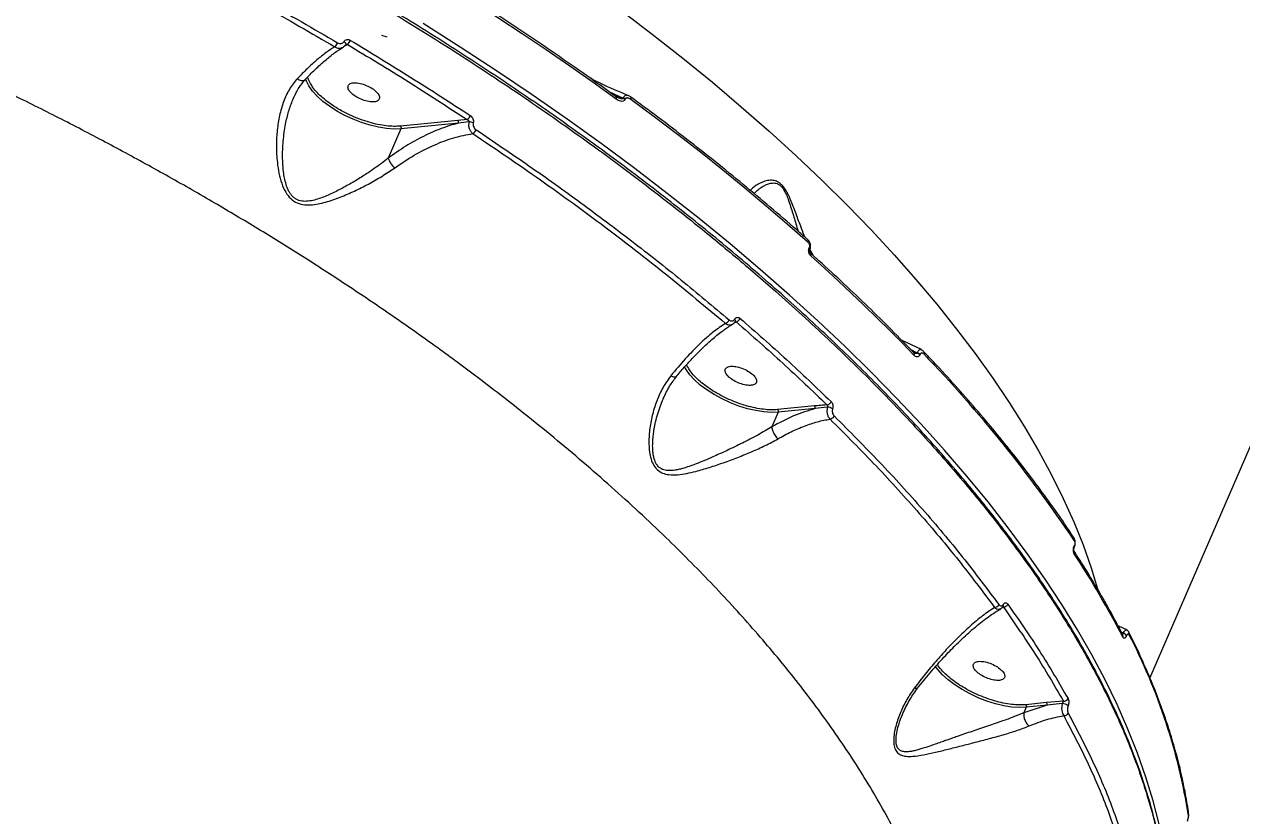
# Model space of a CAD drawing. Header units: millimetres. Extents: x -6234 to 7498, y -6127 to 5103.
# Drawn here: x 4397 to 4720.1, y -1160.4 to -950.4 of the extents above; entities that cross this region are included whole.
import ezdxf

# ---------------------------------------------------------------- set-up
doc = ezdxf.new("R2010")
doc.units = ezdxf.units.MM
for name, color, linetype in [('DIKOM_ОБЪЕКТ', 7, 'Continuous'), ('DIKOM_РАЗМЕР_ЗОНА', 7, 'Continuous'), ('DIKOM_РАЗМЕР_ОБЪЕКТА', 7, 'Continuous')]:
    doc.layers.add(name, color=color, linetype=linetype)
doc.styles.add('style1', font='arial.ttf', dxfattribs={"width": 0.8})
doc.dimstyles.new('1-50', dxfattribs={"dimtxt": 300, "dimasz": 200, "dimexe": 100, "dimexo": 0, "dimgap": 100, "dimtad": 1, "dimtxsty": 'style1', "dimcen": 200, "dimclrd": 7, "dimclre": 7, "dimclrt": 7, "dimadec": 1, "dimazin": 2, "dimtfac": 1, "dimtmove": 0, "dimatfit": 2, "dimfxl": 0, "dimlwd": 25, "dimlwe": 18, "dimarcsym": 0})

# ---------------------------------------------------------------- blocks, each defined once
blk = doc.blocks.new('*D10')
at = {"layer": 'Defpoints', "color": 0, "transparency": 16777216}
for p in [(5627.97, 903.07), (-3229.39, -1461.51), (5627.97, -5097.58)]:
    blk.add_point(p, dxfattribs=at)
at = {"layer": 'DIKOM_РАЗМЕР_ОБЪЕКТА', "color": 7, "lineweight": 18, "transparency": 16777216}
for p, q in [((5627.97, 903.07), (5627.97, -5197.58)), ((-3229.39, -1461.51), (-3229.39, -5197.58))]:
    blk.add_line(p, q, dxfattribs=at)
at = {"layer": 'DIKOM_РАЗМЕР_ОБЪЕКТА', "color": 7, "lineweight": 25, "transparency": 16777216}
blk.add_line((-3029.39, -5097.58), (5427.97, -5097.58), dxfattribs=at)
at = {"layer": 'DIKOM_РАЗМЕР_ОБЪЕКТА', "color": 7, "transparency": 16777216}
for points in [[(-3029.39, -5064.25), (-3029.39, -5130.92), (-3229.39, -5097.58)], [(5427.97, -5064.25), (5427.97, -5130.92), (5627.97, -5097.58)]]:
    blk.add_solid(points, dxfattribs=at)
at = {"layer": 'DIKOM_РАЗМЕР_ОБЪЕКТА', "color": 7, "lineweight": 40, "transparency": 16777216, "insert": (1488.3, -4844.41), "char_height": 300, "attachment_point": 5, "style": 'style1'}
blk.add_mtext('8850', dxfattribs=at)
blk = doc.blocks.new('*D13')
at = {"layer": 'Defpoints', "color": 0, "transparency": 16777216}
for p in [(7498.07, 1778.2), (-5229.39, -1831.36), (7498.07, -6026.74)]:
    blk.add_point(p, dxfattribs=at)
at = {"layer": 'DIKOM_РАЗМЕР_ЗОНА', "color": 7, "lineweight": 18, "transparency": 16777216}
for p, q in [((7498.07, 1778.2), (7498.07, -6126.74)), ((-5229.39, -1831.36), (-5229.39, -6126.74))]:
    blk.add_line(p, q, dxfattribs=at)
at = {"layer": 'DIKOM_РАЗМЕР_ЗОНА', "color": 7, "lineweight": 25, "transparency": 16777216}
blk.add_line((-5029.39, -6026.74), (7298.07, -6026.74), dxfattribs=at)
at = {"layer": 'DIKOM_РАЗМЕР_ЗОНА', "color": 7, "transparency": 16777216}
for points in [[(-5029.39, -5993.4), (-5029.39, -6060.07), (-5229.39, -6026.74)], [(7298.07, -5993.4), (7298.07, -6060.07), (7498.07, -6026.74)]]:
    blk.add_solid(points, dxfattribs=at)
at = {"layer": 'DIKOM_РАЗМЕР_ЗОНА', "color": 7, "transparency": 16777216, "insert": (1560.69, -5773.56), "char_height": 300, "attachment_point": 5, "style": 'style1'}
blk.add_mtext('12750', dxfattribs=at)

msp = doc.modelspace()

# ---------------------------------------------------------------- linework, layer by layer
at = {"layer": 'DIKOM_ОБЪЕКТ', "color": 7, "linetype": 'Continuous', "lineweight": 15}
for p, q in [((4695.783, -1123.871), (4812.232, -854.985)), ((4481.91, -956.233), (4482.787, -955.757)), ((4482.303, -955.775), (4482.336, -955.748)), ((4552.161, -968.27), (4555.917, -969.98)), ((4553.563, -969.282), (4555.873, -970.08)), ((4468.264, -970.413), (4468.455, -970.029)), ((4468.455, -970.029), (4468.58, -969.776)), ((4554.654, -969.954), (4554.113, -969.672)), ((4555.917, -969.98), (4555.873, -970.08)), ((4556.479, -970.27), (4556.435, -970.37)), ((4514.555, -975.703), (4512.098, -975.931)), ((4496.963, -978.132), (4493.586, -985.928)), ((4512.098, -975.931), (4496.835, -977.439)), ((4512.226, -976.624), (4496.963, -978.132)), ((4515.01, -976.309), (4512.226, -976.624)), ((4605.335, -1009.712), (4605.323, -1009.739)), ((4605.548, -1010.216), (4605.56, -1010.189)), ((4606.028, -1011.078), (4605.633, -1010.202)), ((4606.44, -1011.832), (4606.028, -1011.078)), ((4585.34, -1029.705), (4585.969, -1029.364)), ((4635.103, -1036.745), (4629.978, -1034.356)), ((4632.299, -1036.728), (4634.016, -1037.549)), ((4632.783, -1037.223), (4633.979, -1037.634)), ((4633.374, -1037.717), (4633.182, -1037.635)), ((4634.016, -1037.549), (4633.979, -1037.634)), ((4634.768, -1038.001), (4634.731, -1038.086)), ((4566.407, -1050.195), (4566.618, -1049.741)), ((4566.618, -1049.741), (4566.712, -1049.537)), ((4597.083, -1053.348), (4595.399, -1057.238)), ((4606.752, -1051.687), (4596.955, -1052.655)), ((4606.88, -1052.38), (4597.083, -1053.348)), ((4610.146, -1052.016), (4606.88, -1052.38)), ((4595.399, -1057.238), (4595.397, -1057.243)), ((4675.696, -1088.77), (4675.676, -1088.815)), ((4675.734, -1089.104), (4675.753, -1089.059)), ((4656.525, -1105.195), (4656.853, -1105.018)), ((4656.861, -1104.788), (4656.853, -1105.018)), ((4689.827, -1111.214), (4687.344, -1110.047)), ((4688.219, -1111.729), (4688.702, -1111.974)), ((4688.318, -1111.919), (4688.674, -1112.04)), ((4688.702, -1111.974), (4688.674, -1112.04)), ((4689.588, -1112.605), (4689.559, -1112.671)), ((4668.35, -1130.407), (4662.815, -1130.954)), ((4672.806, -1129.993), (4668.35, -1130.407)), ((4672.528, -1130.657), (4668.479, -1131.1)), ((4630.093, -1133.514), (4630.319, -1133.015)), ((4662.306, -1133.118), (4662.305, -1133.122)), ((4668.479, -1131.1), (4662.306, -1133.118)), ((4662.944, -1131.647), (4662.306, -1133.118)), ((4668.479, -1131.1), (4662.944, -1131.647)), ((4706.075, -1159.97), (4706.078, -1159.993))]:
    msp.add_line(p, q, dxfattribs=at)
at = {"layer": 'DIKOM_ОБЪЕКТ', "color": 7, "linetype": 'Continuous', "lineweight": 15, "flags": 128}
for points in [[(4554.062, -970.269), (4547.962, -965.886), (4541.773, -961.533), (4535.498, -957.211), (4529.137, -952.923), (4522.695, -948.67), (4516.173, -944.453), (4509.575, -940.274), (4502.901, -936.135)], [(4555.369, -946.659), (4563.684, -952.989), (4571.781, -959.371), (4579.653, -965.799), (4587.291, -972.267), (4594.69, -978.768), (4601.842, -985.297), (4608.741, -991.849), (4615.38, -998.415), (4621.752, -1004.991), (4627.853, -1011.571), (4633.676, -1018.147), (4639.216, -1024.715), (4644.468, -1031.268), (4649.427, -1037.8), (4654.088, -1044.305), (4658.447, -1050.776), (4662.499, -1057.208), (4666.242, -1063.595), (4669.672, -1069.931), (4672.785, -1076.21), (4675.578, -1082.426), (4678.05, -1088.573), (4680.197, -1094.646), (4681.9, -1100.22)], [(4698.236, -1162.663), (4696.649, -1156.477), (4694.736, -1150.205), (4692.498, -1143.854), (4689.938, -1137.429), (4687.056, -1130.934), (4683.856, -1124.377), (4680.34, -1117.761), (4676.512, -1111.093), (4672.374, -1104.378), (4667.93, -1097.622), (4663.184, -1090.831), (4658.139, -1084.01), (4652.801, -1077.166), (4647.173, -1070.303), (4641.26, -1063.428), (4635.068, -1056.546), (4628.601, -1049.663), (4621.865, -1042.786), (4614.865, -1035.919), (4607.608, -1029.069), (4600.099, -1022.241), (4592.345, -1015.441), (4584.353, -1008.675), (4576.128, -1001.949), (4567.679, -995.268), (4559.012, -988.638), (4550.134, -982.064), (4541.054, -975.552), (4531.778, -969.107), (4522.314, -962.736), (4512.671, -956.442), (4502.856, -950.233)], [(4481.872, -954.989), (4482.018, -955.117), (4482.141, -955.25), (4482.235, -955.383), (4482.298, -955.511), (4482.326, -955.629), (4482.319, -955.732), (4482.276, -955.816), (4482.218, -955.867)], [(4493.317, -953.831), (4493.052, -953.724), (4491.857, -953.344)], [(4496.963, -978.132), (4495.139, -978.192), (4493.136, -978.05), (4490.999, -977.709), (4488.772, -977.177), (4486.505, -976.464), (4484.247, -975.588), (4482.046, -974.565), (4479.951, -973.419), (4478.006, -972.175), (4476.255, -970.859), (4474.735, -969.501), (4473.478, -968.128), (4472.513, -966.773), (4471.86, -965.462), (4471.71, -965.025)], [(4554.062, -970.269), (4554.121, -970.111), (4554.155, -969.967), (4554.164, -969.84), (4554.147, -969.737), (4554.105, -969.661), (4554.039, -969.616), (4554.023, -969.61)], [(4557.956, -970.332), (4558.013, -970.182), (4558.047, -970.042), (4558.058, -969.919), (4558.045, -969.816), (4558.009, -969.738), (4557.95, -969.686), (4557.914, -969.67)], [(4605.009, -1008.247), (4599.531, -1003.436), (4593.932, -998.642), (4588.216, -993.866), (4582.385, -989.11), (4576.441, -984.377), (4570.386, -979.668), (4564.224, -974.986), (4557.956, -970.332)], [(4604.925, -1007.541), (4604.94, -1007.549), (4605.016, -1007.616), (4605.068, -1007.707), (4605.093, -1007.82), (4605.092, -1007.951), (4605.064, -1008.095), (4605.009, -1008.247)], [(4633.188, -1038.274), (4629.976, -1034.964), (4626.701, -1031.655), (4623.365, -1028.349), (4619.969, -1025.046), (4616.513, -1021.747), (4612.998, -1018.452), (4609.426, -1015.162), (4605.795, -1011.878)], [(4585.529, -1028.653), (4585.614, -1028.761), (4585.68, -1028.869), (4585.725, -1028.973), (4585.748, -1029.072), (4585.747, -1029.162), (4585.724, -1029.241), (4585.7, -1029.282)], [(4597.083, -1053.348), (4595.266, -1053.409), (4593.272, -1053.268), (4591.143, -1052.93), (4588.925, -1052.402), (4586.667, -1051.695), (4584.416, -1050.825), (4582.221, -1049.809), (4580.13, -1048.671), (4578.187, -1047.433), (4576.435, -1046.124), (4574.911, -1044.772), (4573.648, -1043.404), (4572.672, -1042.052), (4572.237, -1041.265)], [(4662.944, -1131.647), (4661.12, -1131.707), (4659.117, -1131.565), (4656.979, -1131.224), (4654.753, -1130.692), (4652.486, -1129.98), (4650.228, -1129.103), (4648.027, -1128.08), (4645.932, -1126.935), (4643.987, -1125.69), (4642.236, -1124.375), (4640.716, -1123.016), (4639.459, -1121.644), (4638.801, -1120.764)]]:
    msp.add_lwpolyline(points, dxfattribs=at)
at = {"layer": 'DIKOM_ОБЪЕКТ', "color": 7, "linetype": 'Continuous', "lineweight": 15}
for centre, radius, start, end in [((4477.396, -954.187), 2.991, 312.38942, 337.7552), ((4480.968, -953.622), 2.805, 310.43271, 338.17427), ((4555.175, -972.126), 2.162, 54.31712, 71.14255), ((4555.214, -972.033), 2.17, 54.35025, 71.10942), ((4513.359, -973.841), 2.214, 302.72587, 338.28838), ((4511.634, -976.375), 0.642, 337.23056, 43.74675), ((4515.17, -978.554), 2.25, 63.70579, 94.06204), ((4514.809, -977.53), 2.256, 303.77604, 337.85232), ((4605.085, -1010.143), 0.468, 350.73012, 59.47141), ((4605.096, -1010.117), 0.47, 351.25585, 59.41123), ((4605.327, -1011.565), 0.563, 326.23057, 40.22869), ((4582.591, -1028.229), 1.614, 288.02382, 337.22808), ((4585.548, -1027.853), 1.569, 285.56575, 337.6016), ((4635.229, -1037.571), 0.602, 329.15208, 39.12201), ((4632.662, -1037.965), 0.611, 329.56224, 37.11579), ((4633.377, -1039.486), 1.948, 45.96065, 71.98361), ((4633.414, -1039.401), 1.948, 45.96065, 71.98361), ((4375.015, -1289.116), 362.078, 33.85913, 43.93749), ((4606.289, -1052.131), 0.642, 337.19059, 43.74859), ((4609.806, -1049.959), 1.446, 279.72002, 337.01624), ((4610.181, -1054.516), 2.5, 57.26806, 90.80539), ((4610.584, -1053.729), 1.461, 281.3451, 336.59808), ((4675.077, -1087.078), 0.683, 333.42312, 32.57266), ((4675.438, -1089.013), 0.309, 343.13903, 39.73192), ((4675.457, -1088.968), 0.31, 343.32523, 39.60124), ((4675.07, -1090.58), 0.687, 333.49549, 30.62092), ((4471.127, -1224.8), 244.492, 27.19624, 33.21069), ((4654.531, -1103.865), 1.274, 270.03325, 335.08312), ((4656.527, -1104.569), 0.393, 322.65516, 34.56562), ((4656.907, -1103.76), 1.26, 267.54874, 335.25271), ((4687.942, -1112.75), 0.717, 334.63523, 26.24), ((4688.238, -1113.589), 1.609, 34.78556, 74.28876), ((4688.267, -1113.523), 1.608, 34.78144, 74.298), ((4689.576, -1112.043), 0.711, 334.37981, 25.75313), ((4551.947, -1184.44), 155.934, 8.87102, 27.53596), ((4667.887, -1130.851), 0.641, 337.16996, 43.80734), ((4672.421, -1133.279), 2.624, 51.15933, 87.67023), ((4672.96, -1128.804), 1.199, 262.59629, 334.40913), ((4673.007, -1132.662), 1.199, 264.35291, 334.18589), ((4705.308, -1160.08), 0.775, 336.14648, 6.44329)]:
    msp.add_arc(centre, radius, start, end, dxfattribs=at)
for points, knots in [([(4171.81, -826.791), (4178.203, -827.818), (4191.002, -829.873), (4210.631, -833.739), (4230.531, -838.171), (4250.684, -843.218), (4271.027, -848.853), (4291.506, -855.069), (4312.066, -861.85), (4332.652, -869.18), (4353.204, -877.042), (4371.359, -884.472), (4387.157, -891.294), (4400.672, -897.378), (4414.21, -903.727), (4427.75, -910.34), (4441.269, -917.213), (4454.746, -924.343), (4469.972, -932.726), (4486.85, -942.476), (4505.218, -953.7), (4523.262, -965.376), (4540.905, -977.479), (4554.244, -987.198), (4563.62, -994.319), (4569.279, -998.711), (4574.864, -1003.142), (4580.371, -1007.61), (4585.796, -1012.113), (4591.138, -1016.651), (4599.485, -1023.911), (4610.535, -1033.974), (4623.355, -1046.506), (4635.039, -1058.794), (4645.622, -1070.796), (4655.427, -1082.873), (4664.402, -1094.992), (4672.5, -1107.117), (4679.672, -1119.214), (4685.872, -1131.244), (4691.054, -1143.17), (4695.177, -1154.951), (4698.199, -1166.546), (4700.082, -1177.913), (4700.797, -1189.013), (4700.282, -1199.788), (4698.621, -1210.242), (4696.461, -1216.823), (4695.377, -1220.127)], [0, 0, 0, 0, 0.02482381, 0.0496902, 0.07459901, 0.09955025, 0.12454378, 0.14957961, 0.17465808, 0.19977898, 0.22494226, 0.25014793, 0.26686649, 0.28375955, 0.30082722, 0.31806932, 0.33548598, 0.35307743, 0.37084318, 0.39600704, 0.42151321, 0.44736127, 0.47355144, 0.50008358, 0.50921686, 0.51838554, 0.52758971, 0.53682908, 0.54610375, 0.55541382, 0.56475934, 0.59063865, 0.61678517, 0.64078718, 0.6650099, 0.6894535, 0.71411793, 0.73900324, 0.76410927, 0.78943617, 0.81498382, 0.84075224, 0.86674153, 0.89295161, 0.91938244, 0.94603414, 0.97290673, 1, 1, 1, 1]), ([(4695.71, -1219.011), (4695.941, -1218.36), (4696.455, -1216.914), (4697.121, -1214.745), (4697.713, -1212.639), (4698.164, -1210.861), (4698.514, -1209.356), (4699.167, -1206.329), (4699.928, -1201.791), (4700.523, -1195.589), (4700.76, -1187.851), (4700.224, -1178.23), (4698.418, -1166.932), (4695.567, -1155.675), (4691.8, -1144.524), (4687.036, -1133.149), (4681.291, -1121.587), (4674.578, -1109.863), (4666.919, -1098.004), (4658.326, -1086.04), (4648.819, -1073.992), (4638.426, -1061.899), (4627.175, -1049.796), (4615.109, -1037.722), (4602.245, -1025.7), (4588.62, -1013.758), (4574.263, -1001.925), (4559.207, -990.227), (4543.499, -978.704), (4527.185, -967.388), (4510.313, -956.311), (4492.919, -945.494), (4475.042, -934.966), (4456.72, -924.746), (4438.011, -914.87), (4418.968, -905.363), (4399.652, -896.257), (4380.101, -887.569), (4360.364, -879.32), (4340.484, -871.529), (4320.511, -864.215), (4300.506, -857.402), (4280.974, -851.25), (4261.964, -845.734), (4243.501, -840.824), (4228.603, -837.228), (4217.228, -834.687), (4209.516, -833.049), (4203.566, -831.849), (4199.063, -830.973), (4195.46, -830.288), (4190.953, -829.458), (4185.511, -828.496), (4179.153, -827.425), (4174.641, -826.724), (4172.231, -826.35)], [0, 0, 0, 0, 0.0053872, 0.0119681, 0.0176278, 0.0223518, 0.0261451, 0.0295439, 0.0461598, 0.0612306, 0.0763011, 0.1032087, 0.1301147, 0.1545746, 0.1790798, 0.203558, 0.228013, 0.2524672, 0.2769202, 0.301372, 0.3258303, 0.3503391, 0.3747942, 0.3992432, 0.4236922, 0.4481403, 0.4725883, 0.4970624, 0.5215512, 0.5459988, 0.5704453, 0.5948919, 0.619338, 0.6437922, 0.6682944, 0.6927453, 0.7171915, 0.741637, 0.7660834, 0.7905291, 0.8150045, 0.8394911, 0.8639377, 0.8867547, 0.9095718, 0.932389, 0.9424293, 0.9524041, 0.9615748, 0.9650633, 0.9695977, 0.9753661, 0.9823702, 0.9905855, 1, 1, 1, 1]), ([(4644.167, -1223.565), (4644.117, -1220.886), (4644.016, -1215.54), (4642.964, -1207.249), (4641.266, -1198.806), (4638.869, -1190.208), (4636.071, -1182.241), (4633.072, -1174.963), (4630.047, -1168.419), (4626.688, -1161.843), (4623.002, -1155.242), (4618.998, -1148.624), (4614.686, -1141.996), (4608.754, -1133.466), (4600.846, -1123.039), (4590.54, -1110.753), (4579.391, -1098.604), (4569.144, -1088.312), (4560.21, -1079.855), (4552.868, -1073.184), (4545.325, -1066.594), (4537.594, -1060.092), (4529.688, -1053.681), (4521.619, -1047.369), (4512.661, -1040.598), (4502.767, -1033.402), (4491.898, -1025.821), (4480.851, -1018.426), (4469.65, -1011.223), (4458.318, -1004.219), (4446.661, -997.29), (4434.684, -990.449), (4422.393, -983.709), (4410.031, -977.201), (4397.62, -970.928), (4385.182, -964.895), (4371.639, -958.593), (4356.978, -952.089), (4341.202, -945.462), (4325.458, -939.211), (4309.781, -933.339), (4292.666, -927.308), (4274.11, -921.234), (4254.154, -915.276), (4234.355, -909.884), (4221.319, -906.807), (4214.814, -905.271)], [0, 0, 0, 0, 0.0251762, 0.0502458, 0.075209, 0.1000659, 0.1248168, 0.1429873, 0.1610639, 0.1790464, 0.1969352, 0.21473, 0.2324311, 0.2500385, 0.2826961, 0.314938, 0.3467643, 0.3781749, 0.395939, 0.4135675, 0.4310604, 0.4484175, 0.4656392, 0.4827253, 0.4996757, 0.521074, 0.5422609, 0.5632357, 0.5839991, 0.604551, 0.6248911, 0.6461777, 0.6672639, 0.6881495, 0.7088342, 0.7293182, 0.7496015, 0.775048, 0.8002653, 0.8252535, 0.8500122, 0.8745413, 0.9060952, 0.9375234, 0.9688251, 1, 1, 1, 1]), ([(4402.704, -914.336), (4409.222, -917.455), (4422.357, -923.738), (4441.796, -933.757), (4461.187, -944.255), (4473.808, -951.613), (4480.164, -955.319)], [0, 0, 0, 0, 0.2444842, 0.4926448, 0.7444832, 1, 1, 1, 1]), ([(4402.126, -915.504), (4408.786, -918.691), (4422.086, -925.057), (4441.606, -935.133), (4460.792, -945.536), (4473.2, -952.772), (4479.412, -956.396)], [0, 0, 0, 0, 0.2503512, 0.5000023, 0.7496509, 1, 1, 1, 1]), ([(4554.061, -969.642), (4552.141, -968.248), (4547.547, -964.915), (4540.096, -959.702), (4531.745, -954.001), (4523.249, -948.362), (4514.61, -942.796), (4507.845, -938.524), (4503.919, -936.133), (4502.96, -935.549)], [0, 0, 0, 0, 0.1189815, 0.2846457, 0.4502488, 0.6157798, 0.7812231, 0.9465569, 1, 1, 1, 1]), ([(4479.412, -956.396), (4478.654, -956.88), (4477.136, -957.85), (4474.667, -959.824), (4472.106, -962.117), (4470.336, -963.936), (4469.455, -964.842)], [0, 0, 0, 0, 0.2494153, 0.499084, 0.7505844, 1, 1, 1, 1]), ([(4471.46, -965.173), (4472.376, -964.222), (4474.214, -962.314), (4476.856, -959.929), (4479.382, -957.895), (4480.918, -956.915), (4481.685, -956.425)], [0, 0, 0, 0, 0.2502908, 0.5020649, 0.7513872, 1, 1, 1, 1]), ([(4479.412, -956.396), (4479.667, -956.518), (4480.178, -956.763), (4480.97, -956.779), (4481.398, -956.561), (4481.599, -956.459)], [0, 0, 0, 0, 0.3458875, 0.6915442, 1, 1, 1, 1]), ([(4480.164, -955.319), (4480.32, -955.392), (4480.633, -955.538), (4481.126, -955.53), (4481.572, -955.357), (4481.772, -955.112), (4481.872, -954.989)], [0, 0, 0, 0, 0.249987, 0.4999515, 0.749639, 1, 1, 1, 1]), ([(4481.612, -956.469), (4481.746, -956.375), (4482.015, -956.185), (4482.207, -955.912), (4482.303, -955.775)], [0, 0, 0, 0, 0.4985428, 1, 1, 1, 1]), ([(4481.872, -954.989), (4481.972, -954.867), (4482.171, -954.623), (4482.616, -954.452), (4483.106, -954.445), (4483.416, -954.591), (4483.571, -954.665)], [0, 0, 0, 0, 0.2502978, 0.499985, 0.7499818, 1, 1, 1, 1]), ([(4482.338, -955.753), (4482.377, -955.733), (4482.463, -955.689), (4482.626, -955.689), (4482.733, -955.734), (4482.787, -955.757)], [0, 0, 0, 0, 0.2896298, 0.644858, 1, 1, 1, 1]), ([(4482.787, -955.757), (4488.189, -959.024), (4498.994, -965.559), (4509.368, -972.322), (4514.555, -975.703)], [0, 0, 0, 0, 0.49999769, 1, 1, 1, 1]), ([(4483.571, -954.665), (4488.952, -957.919), (4499.783, -964.47), (4510.182, -971.249), (4515.415, -974.66)], [0, 0, 0, 0, 0.4967981, 1, 1, 1, 1]), ([(4469.455, -964.842), (4468.718, -965.753), (4467.244, -967.571), (4465.738, -970.939), (4464.679, -974.574), (4464.062, -978.441), (4463.838, -982.436), (4463.992, -986.057), (4464.418, -989.234), (4465.045, -991.946), (4465.964, -994.367), (4467.256, -996.357), (4468.917, -997.712), (4470.912, -998.331), (4473.627, -998.395), (4476.961, -997.684), (4480.839, -996.332), (4484.638, -994.684), (4488.334, -992.823), (4491.925, -990.793), (4494.13, -989.296), (4495.231, -988.55)], [0, 0, 0, 0, 0.0612627, 0.1223615, 0.1839195, 0.2453043, 0.3073901, 0.3696495, 0.4112865, 0.4534671, 0.4961306, 0.528615, 0.5613516, 0.5940495, 0.6261073, 0.6897707, 0.7526988, 0.8149005, 0.8771068, 0.9386416, 1, 1, 1, 1]), ([(4468.443, -969.99), (4468.901, -969.019), (4469.766, -967.19), (4470.985, -965.775), (4471.558, -965.11)], [0, 0, 0, 0, 0.5301724, 1, 1, 1, 1]), ([(4469.455, -964.842), (4469.627, -964.943), (4469.969, -965.144), (4470.463, -965.308), (4470.886, -965.356), (4471.267, -965.309), (4471.42, -965.16), (4471.503, -965.078)], [0, 0, 0, 0, 0.2055642, 0.4100747, 0.6053939, 0.7851437, 1, 1, 1, 1]), ([(4472.997, -966.144), (4472.915, -966.013), (4472.546, -965.425), (4472.309, -964.82), (4472.265, -964.388), (4472.262, -964.358)], [0, 0, 0, 0, 0.2098848, 0.9442067, 1, 1, 1, 1]), ([(4496.835, -977.439), (4496.261, -977.472), (4495.092, -977.539), (4493.076, -977.384), (4490.884, -977.027), (4488.567, -976.451), (4486.215, -975.68), (4483.913, -974.743), (4481.739, -973.682), (4479.726, -972.528), (4477.874, -971.285), (4476.189, -969.952), (4474.734, -968.554), (4473.633, -967.264), (4473.185, -966.474), (4472.997, -966.144)], [0, 0, 0, 0, 0.0752708, 0.1532411, 0.2331196, 0.3139919, 0.3948587, 0.474738, 0.5527024, 0.6279762, 0.7032471, 0.7812173, 0.8610936, 0.9419604, 1, 1, 1, 1]), ([(4482.939, -966.717), (4483.092, -966.502), (4483.398, -966.072), (4484.587, -965.863), (4486.111, -966.031), (4487.795, -966.575), (4489.37, -967.407), (4490.586, -968.395), (4491.314, -969.413), (4491.257, -969.948), (4491.229, -970.215)], [0, 0, 0, 0, 0.1249939, 0.2499971, 0.3749981, 0.4999867, 0.625, 0.7499969, 0.8749986, 1, 1, 1, 1]), ([(4557.304, -969.288), (4554.842, -968.304), (4551.34, -966.904), (4548.057, -965.149), (4547.083, -964.628)], [0, 0, 0, 0, 0.7032642, 1, 1, 1, 1]), ([(4491.229, -970.215), (4491.076, -970.43), (4490.77, -970.86), (4489.58, -971.069), (4488.056, -970.901), (4486.372, -970.357), (4484.797, -969.526), (4483.581, -968.537), (4482.853, -967.519), (4482.91, -966.984), (4482.939, -966.717)], [0, 0, 0, 0, 0.1249938, 0.2499963, 0.3749967, 0.500001, 0.6250007, 0.7499974, 0.8749992, 1, 1, 1, 1]), ([(4557.287, -969.331), (4557.165, -969.285), (4556.962, -969.207), (4556.658, -969.252), (4556.392, -969.374), (4556.125, -969.605), (4555.988, -969.853), (4555.917, -969.98)], [0, 0, 0, 0, 0.2500464, 0.4193598, 0.5994086, 0.794166, 1, 1, 1, 1]), ([(4558.01, -969.74), (4557.894, -969.653), (4557.664, -969.479), (4557.414, -969.368), (4557.29, -969.313)], [0, 0, 0, 0, 0.5045483, 1, 1, 1, 1]), ([(4493.585, -985.936), (4492.988, -986.402), (4491.789, -987.339), (4489.884, -988.701), (4488.115, -989.898), (4486.449, -990.968), (4484.944, -991.894), (4483.4, -992.801), (4481.875, -993.654), (4480.339, -994.465), (4478.788, -995.228), (4477.22, -995.933), (4475.629, -996.555), (4474.016, -997.062), (4472.634, -997.339), (4471.528, -997.406), (4470.421, -997.34), (4469.342, -997.005), (4468.41, -996.328), (4467.825, -995.695), (4467.334, -994.955), (4466.81, -993.903), (4466.336, -992.488), (4465.965, -990.76), (4465.728, -989.012), (4465.602, -987.338), (4465.549, -985.587), (4465.573, -983.645), (4465.712, -981.406), (4465.974, -979.104), (4466.42, -976.464), (4467.099, -973.533), (4467.874, -971.456), (4468.264, -970.413)], [0, 0, 0, 0, 0.0409236, 0.0822601, 0.124615, 0.1541648, 0.1871613, 0.2183542, 0.2494772, 0.2805893, 0.3117505, 0.3430462, 0.374389, 0.4057218, 0.4369319, 0.4532585, 0.4680783, 0.4995329, 0.515039, 0.5312124, 0.5462409, 0.5627767, 0.5940936, 0.6255595, 0.6568246, 0.6879642, 0.7149378, 0.7502462, 0.7918024, 0.8352356, 0.875156, 0.9373452, 1, 1, 1, 1]), ([(4556.435, -970.37), (4556.409, -970.422), (4556.355, -970.528), (4556.199, -970.69), (4555.864, -970.868), (4555.312, -970.867), (4554.664, -970.66), (4554.262, -970.399), (4554.062, -970.269)], [0, 0, 0, 0, 0.0620948, 0.1259723, 0.2513335, 0.5006906, 0.7503207, 1, 1, 1, 1]), ([(4555.873, -970.08), (4555.867, -970.091), (4555.854, -970.113), (4555.805, -970.148), (4555.648, -970.188), (4555.316, -970.148), (4554.965, -970.069), (4554.738, -969.975), (4554.678, -969.95)], [0, 0, 0, 0, 0.0312514, 0.0656819, 0.1525912, 0.4242665, 0.8487773, 1, 1, 1, 1]), ([(4557.956, -970.332), (4557.832, -970.25), (4557.584, -970.087), (4557.243, -969.974), (4556.97, -969.952), (4556.771, -969.987), (4556.589, -970.08), (4556.515, -970.208), (4556.479, -970.27)], [0, 0, 0, 0, 0.2485684, 0.4979437, 0.6297515, 0.7488664, 0.8790501, 1, 1, 1, 1]), ([(4604.959, -1007.584), (4603.98, -1006.708), (4600.736, -1003.804), (4595.024, -998.9), (4587.834, -992.875), (4580.453, -986.885), (4572.894, -980.934), (4565.41, -975.2), (4560.365, -971.474), (4557.963, -969.7)], [0, 0, 0, 0, 0.0682089, 0.2259476, 0.3836671, 0.5413673, 0.6990382, 0.8566796, 1, 1, 1, 1]), ([(4514.555, -975.703), (4514.626, -975.737), (4514.763, -975.804), (4514.921, -975.956), (4515.001, -976.104), (4515.022, -976.225), (4515.014, -976.282), (4515.01, -976.309)], [0, 0, 0, 0, 0.2750401, 0.5368449, 0.7775196, 0.8906645, 1, 1, 1, 1]), ([(4515.415, -974.66), (4515.554, -974.77), (4515.83, -974.99), (4516.108, -975.477), (4516.251, -976.02), (4516.195, -976.364), (4516.166, -976.537)], [0, 0, 0, 0, 0.2503944, 0.5002841, 0.7501598, 1, 1, 1, 1]), ([(4512.226, -976.624), (4510.711, -977.065), (4507.68, -977.946), (4502.973, -980.053), (4498.238, -982.654), (4495.138, -984.836), (4493.586, -985.928)], [0, 0, 0, 0, 0.2504643, 0.5010399, 0.750265, 1, 1, 1, 1]), ([(4496.835, -977.439), (4496.872, -977.482), (4496.947, -977.568), (4497.007, -977.756), (4497.019, -977.957), (4496.981, -978.074), (4496.963, -978.132)], [0, 0, 0, 0, 0.2499434, 0.49996486, 0.74998684, 1, 1, 1, 1]), ([(4515.01, -976.309), (4514.963, -976.59), (4514.869, -977.15), (4515.061, -978.043), (4515.458, -978.85), (4515.862, -979.221), (4516.063, -979.405)], [0, 0, 0, 0, 0.2523989, 0.5035809, 0.7525478, 1, 1, 1, 1]), ([(4516.166, -976.537), (4516.138, -976.705), (4516.082, -977.043), (4516.22, -977.578), (4516.493, -978.055), (4516.763, -978.272), (4516.898, -978.381)], [0, 0, 0, 0, 0.2498225, 0.499676, 0.7495963, 1, 1, 1, 1]), ([(4516.898, -978.381), (4521.61, -981.558), (4531.094, -987.952), (4544.862, -997.809), (4558.346, -1007.92), (4571.513, -1018.28), (4579.874, -1025.315), (4584.08, -1028.854)], [0, 0, 0, 0, 0.1950698, 0.3926029, 0.5926048, 0.7950701, 1, 1, 1, 1]), ([(4495.231, -988.55), (4496.975, -987.369), (4500.47, -985.002), (4505.806, -982.347), (4511.079, -980.352), (4514.402, -979.721), (4516.063, -979.405)], [0, 0, 0, 0, 0.248829, 0.4987502, 0.749401, 1, 1, 1, 1]), ([(4516.063, -979.405), (4522.088, -983.482), (4534.118, -991.624), (4551.239, -1004.151), (4567.693, -1016.85), (4577.954, -1025.456), (4583.091, -1029.764)], [0, 0, 0, 0, 0.2505317, 0.5002746, 0.7498398, 1, 1, 1, 1]), ([(4493.586, -985.928), (4493.586, -985.93), (4493.585, -985.932), (4493.585, -985.935), (4493.585, -985.936)], [0, 0, 0, 0, 0.5449271, 1, 1, 1, 1]), ([(4493.585, -985.936), (4493.625, -986.059), (4493.718, -986.35), (4494.03, -986.967), (4494.452, -987.614), (4494.88, -988.166), (4495.113, -988.421), (4495.231, -988.55)], [0, 0, 0, 0, 0.1674324, 0.3959128, 0.6806118, 0.8384187, 1, 1, 1, 1]), ([(4604.224, -1006.928), (4604.153, -1006.76), (4603.758, -1005.813), (4603.144, -1004.195), (4602.377, -1002.143), (4601.67, -1000.219), (4600.967, -998.35), (4600.321, -996.767), (4599.773, -995.587), (4599.154, -994.409), (4598.433, -993.352), (4597.605, -992.582), (4596.971, -992.182), (4596.329, -991.934), (4595.399, -991.756), (4594.204, -991.854), (4592.874, -992.271), (4591.517, -992.957), (4590.417, -993.71), (4589.915, -994.299), (4589.741, -994.503)], [0, 0, 0, 0, 0.01716893, 0.09636794, 0.15829181, 0.21616869, 0.28044732, 0.33627671, 0.36791501, 0.39669785, 0.45696311, 0.48677665, 0.51738474, 0.54629862, 0.5779727, 0.65395879, 0.73597207, 0.81752777, 0.93678275, 1, 1, 1, 1]), ([(4590.729, -995.33), (4590.798, -995.25), (4591.119, -994.87), (4591.771, -994.309), (4592.644, -993.657), (4593.523, -993.138), (4594.495, -992.715), (4595.41, -992.504), (4596.196, -992.521), (4596.819, -992.669), (4597.438, -992.995), (4598.036, -993.537), (4598.655, -994.374), (4599.25, -995.525), (4599.856, -997.063), (4600.427, -998.785), (4600.991, -1000.642), (4601.539, -1002.479), (4602.003, -1004.042), (4602.3, -1004.97), (4602.408, -1005.31)], [0, 0, 0, 0, 0.0250472, 0.1179307, 0.1874327, 0.2570158, 0.3270182, 0.3976696, 0.4352141, 0.4683679, 0.5045092, 0.5390645, 0.5725808, 0.6255155, 0.6799273, 0.7497931, 0.8199949, 0.8899706, 0.9597127, 1, 1, 1, 1]), ([(4605.56, -1010.189), (4605.608, -1010.053), (4605.701, -1009.791), (4605.737, -1009.358), (4605.706, -1008.952), (4605.594, -1008.482), (4605.369, -1007.985), (4605.1, -1007.705), (4604.975, -1007.574)], [0, 0, 0, 0, 0.1583836, 0.3065917, 0.4439508, 0.571247, 0.7994114, 1, 1, 1, 1]), ([(4605.009, -1008.247), (4605.092, -1008.337), (4605.257, -1008.517), (4605.38, -1008.845), (4605.425, -1009.12), (4605.428, -1009.329), (4605.401, -1009.532), (4605.357, -1009.652), (4605.335, -1009.712)], [0, 0, 0, 0, 0.2499516, 0.4991852, 0.6254265, 0.7495168, 0.8754064, 1, 1, 1, 1]), ([(4605.795, -1011.878), (4605.675, -1011.747), (4605.435, -1011.485), (4605.256, -1011.005), (4605.19, -1010.604), (4605.187, -1010.299), (4605.226, -1010.002), (4605.291, -1009.827), (4605.323, -1009.739)], [0, 0, 0, 0, 0.249995, 0.4991812, 0.625126, 0.749482, 0.8750354, 1, 1, 1, 1]), ([(4605.804, -1011.251), (4605.738, -1011.178), (4605.608, -1011.035), (4605.499, -1010.754), (4605.468, -1010.468), (4605.522, -1010.299), (4605.549, -1010.216)], [0, 0, 0, 0, 0.2780312, 0.5370535, 0.7735816, 1, 1, 1, 1]), ([(4606.028, -1011.078), (4605.942, -1011.042), (4605.813, -1010.988), (4605.618, -1010.99), (4605.551, -1010.991)], [0, 0, 0, 0, 0.6591613, 1, 1, 1, 1]), ([(4633.148, -1037.596), (4631.173, -1035.562), (4627.209, -1031.48), (4620.995, -1025.362), (4614.564, -1019.245), (4609.477, -1014.528), (4606.471, -1011.858), (4605.746, -1011.214)], [0, 0, 0, 0, 0.2304977, 0.4624324, 0.6943498, 0.9262465, 1, 1, 1, 1]), ([(4583.091, -1029.764), (4582.01, -1030.5), (4579.846, -1031.975), (4576.241, -1035.2), (4572.472, -1039.045), (4569.892, -1042.134), (4568.604, -1043.676)], [0, 0, 0, 0, 0.2490392, 0.498866, 0.7498541, 1, 1, 1, 1]), ([(4570.02, -1043.949), (4570.743, -1043.093), (4572.27, -1041.285), (4574.655, -1038.693), (4577.22, -1036.11), (4579.898, -1033.681), (4582.572, -1031.525), (4584.218, -1030.482), (4585.034, -1029.965)], [0, 0, 0, 0, 0.1344128, 0.2839487, 0.4472578, 0.624599, 0.8139914, 1, 1, 1, 1]), ([(4583.091, -1029.764), (4583.312, -1029.896), (4583.755, -1030.16), (4584.453, -1030.218), (4584.84, -1030.025), (4585.019, -1029.935)], [0, 0, 0, 0, 0.3474287, 0.6974323, 1, 1, 1, 1]), ([(4584.08, -1028.854), (4584.203, -1028.94), (4584.45, -1029.111), (4584.859, -1029.148), (4585.249, -1029.011), (4585.435, -1028.772), (4585.529, -1028.653)], [0, 0, 0, 0, 0.25012806, 0.49998076, 0.74991965, 1, 1, 1, 1]), ([(4585.051, -1029.938), (4585.181, -1029.846), (4585.438, -1029.663), (4585.624, -1029.393), (4585.715, -1029.259)], [0, 0, 0, 0, 0.5058276, 1, 1, 1, 1]), ([(4585.529, -1028.653), (4585.624, -1028.532), (4585.814, -1028.289), (4586.209, -1028.152), (4586.624, -1028.189), (4586.874, -1028.363), (4586.999, -1028.451)], [0, 0, 0, 0, 0.2492929, 0.4994416, 0.749633, 1, 1, 1, 1]), ([(4585.707, -1029.257), (4585.737, -1029.242), (4585.803, -1029.212), (4585.895, -1029.254), (4585.944, -1029.327), (4585.969, -1029.364)], [0, 0, 0, 0, 0.2912225, 0.6366904, 1, 1, 1, 1]), ([(4585.969, -1029.364), (4590.145, -1033.018), (4598.497, -1040.326), (4606.199, -1047.698), (4610.05, -1051.384)], [0, 0, 0, 0, 0.4999999, 1, 1, 1, 1]), ([(4586.999, -1028.451), (4591.161, -1032.092), (4599.533, -1039.418), (4607.254, -1046.807), (4611.137, -1050.523)], [0, 0, 0, 0, 0.49707675, 1, 1, 1, 1]), ([(4635.088, -1036.781), (4634.988, -1036.75), (4634.83, -1036.702), (4634.587, -1036.815), (4634.386, -1036.978), (4634.189, -1037.221), (4634.074, -1037.439), (4634.016, -1037.549)], [0, 0, 0, 0, 0.2889853, 0.4605876, 0.6371558, 0.8169255, 1, 1, 1, 1]), ([(4635.7, -1037.195), (4635.602, -1037.104), (4635.407, -1036.921), (4635.194, -1036.818), (4635.088, -1036.766)], [0, 0, 0, 0, 0.4994932, 1, 1, 1, 1]), ([(4675.635, -1086.722), (4675.149, -1085.974), (4673.353, -1083.215), (4669.997, -1078.415), (4665.574, -1072.327), (4660.899, -1066.217), (4655.997, -1060.092), (4650.867, -1053.956), (4645.505, -1047.813), (4640.456, -1042.226), (4637.098, -1038.69), (4635.685, -1037.202)], [0, 0, 0, 0, 0.0458867, 0.1693881, 0.2928838, 0.416377, 0.5398647, 0.6633481, 0.7868247, 0.9102944, 1, 1, 1, 1]), ([(4634.731, -1038.086), (4634.687, -1038.172), (4634.599, -1038.345), (4634.417, -1038.52), (4634.213, -1038.631), (4633.93, -1038.682), (4633.565, -1038.602), (4633.314, -1038.384), (4633.188, -1038.274)], [0, 0, 0, 0, 0.1238544, 0.2505662, 0.3732576, 0.5015024, 0.7509989, 1, 1, 1, 1]), ([(4633.979, -1037.634), (4633.968, -1037.653), (4633.946, -1037.692), (4633.859, -1037.749), (4633.673, -1037.778), (4633.45, -1037.753), (4633.299, -1037.683), (4633.25, -1037.66)], [0, 0, 0, 0, 0.0829585, 0.1745261, 0.4030442, 0.8045875, 1, 1, 1, 1]), ([(4635.746, -1037.88), (4635.667, -1037.81), (4635.508, -1037.67), (4635.277, -1037.617), (4635.096, -1037.65), (4634.967, -1037.722), (4634.851, -1037.835), (4634.795, -1037.946), (4634.768, -1038.001)], [0, 0, 0, 0, 0.2487643, 0.4982324, 0.6262733, 0.7492181, 0.8753209, 1, 1, 1, 1]), ([(4568.604, -1043.676), (4567.888, -1044.681), (4566.459, -1046.691), (4564.894, -1050.117), (4563.714, -1053.737), (4562.963, -1057.534), (4562.681, -1061.44), (4562.982, -1064.716), (4563.82, -1067.127), (4564.89, -1068.641), (4566.376, -1069.581), (4568.246, -1070.009), (4570.402, -1069.979), (4572.796, -1069.614), (4575.606, -1068.963), (4578.862, -1068.011), (4582.585, -1066.756), (4586.341, -1065.362), (4590.075, -1063.838), (4593.73, -1062.204), (4595.932, -1061.006), (4597.03, -1060.409)], [0, 0, 0, 0, 0.0615385, 0.1230238, 0.1845842, 0.2470117, 0.3097816, 0.3734944, 0.4059188, 0.4386751, 0.4714092, 0.5037321, 0.5464654, 0.5887761, 0.6306402, 0.6926178, 0.7544537, 0.8162782, 0.8774326, 0.9388538, 1, 1, 1, 1]), ([(4568.604, -1043.676), (4568.75, -1043.744), (4569.038, -1043.878), (4569.519, -1044.005), (4569.924, -1044.012), (4570.056, -1043.861), (4570.103, -1043.808)], [0, 0, 0, 0, 0.212863, 0.4203669, 0.7938576, 1, 1, 1, 1]), ([(4573.118, -1041.361), (4573.027, -1041.228), (4572.885, -1041.018), (4572.821, -1040.823), (4572.797, -1040.751)], [0, 0, 0, 0, 0.6301592, 1, 1, 1, 1]), ([(4596.955, -1052.655), (4596.381, -1052.689), (4595.213, -1052.756), (4593.196, -1052.6), (4591.004, -1052.243), (4588.688, -1051.668), (4586.336, -1050.897), (4584.033, -1049.96), (4581.859, -1048.899), (4579.846, -1047.744), (4577.994, -1046.501), (4576.309, -1045.169), (4574.855, -1043.77), (4573.754, -1042.48), (4573.305, -1041.69), (4573.118, -1041.361)], [0, 0, 0, 0, 0.0752656, 0.1532387, 0.233116, 0.3139889, 0.394857, 0.4747367, 0.5527016, 0.627976, 0.703246, 0.7812187, 0.8610956, 0.9419629, 1, 1, 1, 1]), ([(4591.349, -1045.432), (4591.196, -1045.647), (4590.89, -1046.077), (4589.701, -1046.286), (4588.177, -1046.117), (4586.493, -1045.574), (4584.918, -1044.742), (4583.702, -1043.754), (4582.974, -1042.736), (4583.031, -1042.201), (4583.059, -1041.933)], [0, 0, 0, 0, 0.12500061, 0.24999601, 0.37500016, 0.50000371, 0.62500275, 0.74999881, 0.87499988, 1, 1, 1, 1]), ([(4583.059, -1041.933), (4583.212, -1041.718), (4583.518, -1041.289), (4584.707, -1041.079), (4586.232, -1041.248), (4587.915, -1041.792), (4589.491, -1042.623), (4590.707, -1043.611), (4591.435, -1044.629), (4591.378, -1045.164), (4591.349, -1045.432)], [0, 0, 0, 0, 0.1250018, 0.2499989, 0.3750046, 0.4999935, 0.6249937, 0.7500025, 0.8749982, 1, 1, 1, 1]), ([(4566.609, -1049.719), (4567.133, -1048.599), (4568.126, -1046.475), (4569.5, -1044.68), (4570.15, -1043.831)], [0, 0, 0, 0, 0.5272253, 1, 1, 1, 1]), ([(4595.397, -1057.243), (4594.815, -1057.6), (4593.623, -1058.331), (4591.671, -1059.42), (4589.654, -1060.491), (4587.612, -1061.529), (4585.581, -1062.527), (4583.559, -1063.488), (4581.614, -1064.386), (4579.605, -1065.285), (4577.529, -1066.174), (4575.439, -1067.014), (4573.496, -1067.725), (4571.917, -1068.224), (4570.639, -1068.547), (4569.685, -1068.73), (4568.842, -1068.83), (4568.096, -1068.852), (4567.177, -1068.783), (4566.079, -1068.473), (4565.17, -1067.71), (4564.636, -1066.874), (4564.298, -1066.101), (4564.039, -1065.17), (4563.868, -1064.108), (4563.777, -1062.875), (4563.782, -1061.402), (4563.902, -1059.808), (4564.129, -1058.125), (4564.467, -1056.318), (4564.972, -1054.281), (4565.619, -1052.188), (4566.152, -1050.841), (4566.407, -1050.195)], [0, 0, 0, 0, 0.03981061, 0.08156797, 0.12539128, 0.16623682, 0.2075616, 0.24998348, 0.29022165, 0.32745588, 0.37474548, 0.42035911, 0.46008098, 0.49948004, 0.52268682, 0.54357141, 0.56218288, 0.57855179, 0.5935389, 0.62491045, 0.65622825, 0.67146663, 0.68769534, 0.70798712, 0.72892688, 0.75047436, 0.77922145, 0.81298055, 0.84127957, 0.87550202, 0.91717767, 0.96028047, 1, 1, 1, 1]), ([(4606.88, -1052.38), (4605.001, -1052.948), (4601.246, -1054.083), (4597.347, -1056.187), (4595.399, -1057.238)], [0, 0, 0, 0, 0.5004092, 1, 1, 1, 1]), ([(4596.955, -1052.655), (4596.992, -1052.698), (4597.068, -1052.784), (4597.128, -1052.972), (4597.14, -1053.173), (4597.102, -1053.29), (4597.083, -1053.348)], [0, 0, 0, 0, 0.2500654, 0.5000462, 0.7500275, 1, 1, 1, 1]), ([(4610.05, -1051.384), (4609.988, -1051.389), (4609.438, -1051.44), (4608.335, -1051.538), (4607.301, -1051.636), (4606.752, -1051.687)], [0, 0, 0, 0, 0.0566854, 0.4999991, 1, 1, 1, 1]), ([(4610.146, -1052.016), (4610.09, -1052.296), (4609.978, -1052.856), (4610.086, -1053.758), (4610.377, -1054.586), (4610.707, -1054.97), (4610.872, -1055.162)], [0, 0, 0, 0, 0.25001837, 0.49992403, 0.74978329, 1, 1, 1, 1]), ([(4610.05, -1051.384), (4610.079, -1051.422), (4610.135, -1051.5), (4610.18, -1051.666), (4610.188, -1051.847), (4610.16, -1051.96), (4610.146, -1052.016)], [0, 0, 0, 0, 0.2507865, 0.5009215, 0.7508487, 1, 1, 1, 1]), ([(4611.137, -1050.523), (4611.233, -1050.639), (4611.426, -1050.87), (4611.59, -1051.366), (4611.644, -1051.908), (4611.57, -1052.244), (4611.533, -1052.413)], [0, 0, 0, 0, 0.2502972, 0.5000148, 0.7499911, 1, 1, 1, 1]), ([(4611.533, -1052.413), (4611.496, -1052.582), (4611.422, -1052.92), (4611.474, -1053.463), (4611.638, -1053.962), (4611.829, -1054.194), (4611.925, -1054.31)], [0, 0, 0, 0, 0.2500105, 0.4999934, 0.7497036, 1, 1, 1, 1]), ([(4597.03, -1060.409), (4598.209, -1059.756), (4600.574, -1058.445), (4604.097, -1056.951), (4607.565, -1055.792), (4609.77, -1055.372), (4610.872, -1055.162)], [0, 0, 0, 0, 0.2484188, 0.4981052, 0.7490985, 1, 1, 1, 1]), ([(4610.872, -1055.162), (4615.04, -1059.338), (4623.365, -1067.678), (4634.696, -1080.204), (4645.231, -1092.708), (4651.428, -1100.992), (4654.531, -1105.139)], [0, 0, 0, 0, 0.2503511, 0.500001, 0.7496516, 1, 1, 1, 1]), ([(4611.925, -1054.31), (4616.024, -1058.414), (4624.271, -1066.674), (4635.586, -1079.159), (4646.233, -1091.773), (4652.522, -1100.176), (4655.686, -1104.402)], [0, 0, 0, 0, 0.2455108, 0.4940136, 0.7455103, 1, 1, 1, 1]), ([(4595.397, -1057.243), (4595.413, -1057.405), (4595.451, -1057.791), (4595.668, -1058.427), (4595.966, -1059.042), (4596.277, -1059.55), (4596.642, -1060.035), (4596.901, -1060.284), (4597.03, -1060.409)], [0, 0, 0, 0, 0.1652359, 0.394647, 0.5332441, 0.6838581, 0.8414995, 1, 1, 1, 1]), ([(4675.685, -1090.887), (4675.622, -1090.759), (4675.496, -1090.504), (4675.439, -1089.943), (4675.49, -1089.341), (4675.614, -1088.991), (4675.676, -1088.815)], [0, 0, 0, 0, 0.24999282, 0.49980438, 0.74947087, 1, 1, 1, 1]), ([(4675.688, -1087.383), (4675.731, -1087.469), (4675.816, -1087.64), (4675.855, -1088.015), (4675.82, -1088.418), (4675.737, -1088.652), (4675.696, -1088.77)], [0, 0, 0, 0, 0.250089, 0.4998925, 0.7492526, 1, 1, 1, 1]), ([(4675.754, -1089.057), (4675.794, -1088.954), (4675.872, -1088.751), (4675.967, -1088.314), (4675.995, -1087.771), (4675.915, -1087.221), (4675.776, -1086.957), (4675.72, -1086.848)], [0, 0, 0, 0, 0.149679, 0.2933253, 0.5651601, 0.8215029, 1, 1, 1, 1]), ([(4675.661, -1090.229), (4675.656, -1090.22), (4675.646, -1090.201), (4675.623, -1090.131), (4675.603, -1090.026), (4675.59, -1089.882), (4675.593, -1089.706), (4675.615, -1089.507), (4675.66, -1089.295), (4675.709, -1089.168), (4675.735, -1089.102)], [0, 0, 0, 0, 0.0939053, 0.1954543, 0.3057364, 0.4255591, 0.5551984, 0.6945524, 0.8429451, 1, 1, 1, 1]), ([(4688.586, -1112.433), (4688.099, -1111.49), (4687.2, -1109.748), (4685.904, -1107.342), (4684.815, -1105.366), (4683.927, -1103.787), (4683.019, -1102.199), (4681.871, -1100.226), (4680.26, -1097.525), (4678.171, -1094.126), (4676.555, -1091.618), (4675.673, -1090.248)], [0, 0, 0, 0, 0.1290149, 0.2382779, 0.3277848, 0.3975376, 0.4524871, 0.5428802, 0.664263, 0.8166364, 1, 1, 1, 1]), ([(4655.686, -1104.402), (4655.77, -1104.498), (4655.938, -1104.691), (4656.246, -1104.792), (4656.517, -1104.716), (4656.721, -1104.543), (4656.808, -1104.411), (4656.851, -1104.346)], [0, 0, 0, 0, 0.2491231, 0.4992073, 0.7491798, 0.8757995, 1, 1, 1, 1]), ([(4656.226, -1105.439), (4656.353, -1105.349), (4656.601, -1105.173), (4656.783, -1104.899), (4656.872, -1104.765)], [0, 0, 0, 0, 0.5117376, 1, 1, 1, 1]), ([(4656.851, -1104.346), (4656.896, -1104.278), (4656.986, -1104.142), (4657.197, -1103.965), (4657.476, -1103.887), (4657.793, -1103.989), (4657.965, -1104.188), (4658.051, -1104.287)], [0, 0, 0, 0, 0.1235921, 0.2504481, 0.5001968, 0.7500511, 1, 1, 1, 1]), ([(4656.853, -1105.018), (4659.775, -1109.216), (4665.62, -1117.611), (4670.411, -1125.865), (4672.806, -1129.993)], [0, 0, 0, 0, 0.5000021, 1, 1, 1, 1]), ([(4658.051, -1104.287), (4660.966, -1108.474), (4666.825, -1116.89), (4671.629, -1125.164), (4674.042, -1129.322)], [0, 0, 0, 0, 0.4975639, 1, 1, 1, 1]), ([(4654.531, -1105.139), (4653.493, -1105.843), (4651.422, -1107.248), (4648.04, -1110.08), (4644.799, -1113.131), (4641.75, -1116.292), (4638.953, -1119.42), (4636.122, -1122.797), (4634.231, -1125.262), (4633.285, -1126.495)], [0, 0, 0, 0, 0.1666548, 0.3325134, 0.4995594, 0.6250301, 0.7497829, 0.8748671, 1, 1, 1, 1]), ([(4634.033, -1126.675), (4635.161, -1125.264), (4637.382, -1122.486), (4640.661, -1118.793), (4643.797, -1115.515), (4647.078, -1112.368), (4650.417, -1109.492), (4653.575, -1107.087), (4655.395, -1105.974), (4656.203, -1105.479)], [0, 0, 0, 0, 0.143124, 0.2817822, 0.416007, 0.5469307, 0.7140726, 0.8730311, 1, 1, 1, 1]), ([(4654.531, -1105.139), (4654.707, -1105.278), (4655.063, -1105.558), (4655.656, -1105.681), (4656.015, -1105.519), (4656.186, -1105.442)], [0, 0, 0, 0, 0.3378716, 0.685433, 1, 1, 1, 1]), ([(4688.702, -1111.974), (4688.809, -1111.778), (4689.023, -1111.386), (4689.342, -1111.079), (4689.495, -1111.105), (4689.568, -1111.118)], [0, 0, 0, 0, 0.3450293, 0.6873597, 1, 1, 1, 1]), ([(4690.218, -1111.736), (4690.177, -1111.664), (4690.095, -1111.521), (4689.883, -1111.282), (4689.694, -1111.177), (4689.568, -1111.106)], [0, 0, 0, 0, 0.25144174, 0.50311819, 1, 1, 1, 1]), ([(4688.674, -1112.04), (4688.659, -1112.067), (4688.63, -1112.123), (4688.562, -1112.18), (4688.479, -1112.216), (4688.378, -1112.227), (4688.307, -1112.202), (4688.268, -1112.189)], [0, 0, 0, 0, 0.1641329, 0.3400693, 0.5327558, 0.7465912, 1, 1, 1, 1]), ([(4689.559, -1112.671), (4689.522, -1112.751), (4689.446, -1112.911), (4689.316, -1113.096), (4689.181, -1113.232), (4689, -1113.335), (4688.78, -1113.331), (4688.653, -1113.148), (4688.59, -1113.057)], [0, 0, 0, 0, 0.1252693, 0.2509967, 0.3754952, 0.5012802, 0.750459, 1, 1, 1, 1]), ([(4689.588, -1112.605), (4689.613, -1112.553), (4689.662, -1112.448), (4689.747, -1112.327), (4689.835, -1112.237), (4689.953, -1112.169), (4690.096, -1112.172), (4690.177, -1112.291), (4690.218, -1112.351)], [0, 0, 0, 0, 0.1257997, 0.2510916, 0.3759115, 0.5013535, 0.7504938, 1, 1, 1, 1]), ([(4706.063, -1159.972), (4706.041, -1159.785), (4705.81, -1157.823), (4705.121, -1154.013), (4703.978, -1148.54), (4702.546, -1142.989), (4700.861, -1137.374), (4698.913, -1131.695), (4696.712, -1125.959), (4694.239, -1120.166), (4692.066, -1115.422), (4690.626, -1112.593), (4690.187, -1111.73)], [0, 0, 0, 0, 0.01231684, 0.1293068, 0.24631605, 0.363339, 0.48037437, 0.59741878, 0.71446995, 0.83152549, 0.94858502, 1, 1, 1, 1]), ([(4662.815, -1130.954), (4662.241, -1130.987), (4661.073, -1131.055), (4659.057, -1130.899), (4656.865, -1130.542), (4654.548, -1129.967), (4652.197, -1129.195), (4649.894, -1128.258), (4647.719, -1127.198), (4645.707, -1126.043), (4643.856, -1124.8), (4642.167, -1123.467), (4640.724, -1122.07), (4639.779, -1120.997), (4639.438, -1120.419), (4639.369, -1120.301)], [0, 0, 0, 0, 0.0782023, 0.1591999, 0.242192, 0.3262033, 0.4102175, 0.4932047, 0.5742094, 0.6524064, 0.7306047, 0.8116088, 0.8945931, 0.9786103, 1, 1, 1, 1]), ([(4657.21, -1123.731), (4657.057, -1123.946), (4656.751, -1124.375), (4655.561, -1124.584), (4654.037, -1124.416), (4652.353, -1123.872), (4650.778, -1123.041), (4649.562, -1122.053), (4648.834, -1121.035), (4648.891, -1120.5), (4648.919, -1120.232)], [0, 0, 0, 0, 0.1250037, 0.25000081, 0.37500666, 0.49999608, 0.62499683, 0.74999693, 0.87499972, 1, 1, 1, 1]), ([(4648.919, -1120.232), (4649.072, -1120.017), (4649.378, -1119.587), (4650.568, -1119.378), (4652.092, -1119.547), (4653.776, -1120.09), (4655.351, -1120.922), (4656.567, -1121.91), (4657.295, -1122.928), (4657.238, -1123.463), (4657.21, -1123.731)], [0, 0, 0, 0, 0.1250023, 0.249998, 0.3750024, 0.5000059, 0.6250039, 0.7500003, 0.8750016, 1, 1, 1, 1]), ([(4633.285, -1126.495), (4632.586, -1127.505), (4631.18, -1129.537), (4629.552, -1132.867), (4628.312, -1136.342), (4627.741, -1139.308), (4627.775, -1141.53), (4628.164, -1142.98), (4628.973, -1143.987), (4630.086, -1144.509), (4631.364, -1144.692), (4633.195, -1144.651), (4635.657, -1144.272), (4638.817, -1143.585), (4642.164, -1142.773), (4645.681, -1141.886), (4649.349, -1140.946), (4653.109, -1139.962), (4656.872, -1138.923), (4660.538, -1137.824), (4662.65, -1137.009), (4663.708, -1136.6)], [0, 0, 0, 0, 0.0614758, 0.1237168, 0.1865161, 0.2501491, 0.2824442, 0.3151078, 0.3478447, 0.3803904, 0.4126286, 0.4444726, 0.5076571, 0.5698135, 0.6315685, 0.6935106, 0.754752, 0.8160778, 0.8772199, 0.9385408, 1, 1, 1, 1]), ([(4630.289, -1133.053), (4630.864, -1131.836), (4631.959, -1129.518), (4633.477, -1127.471), (4634.198, -1126.497)], [0, 0, 0, 0, 0.52464422, 1, 1, 1, 1]), ([(4633.285, -1126.495), (4633.428, -1126.539), (4633.721, -1126.629), (4634.029, -1126.623), (4634.123, -1126.528), (4634.167, -1126.484)], [0, 0, 0, 0, 0.34263897, 0.69841588, 1, 1, 1, 1]), ([(4672.528, -1130.657), (4672.458, -1130.952), (4672.319, -1131.538), (4672.348, -1132.461), (4672.532, -1133.285), (4672.771, -1133.665), (4672.889, -1133.855)], [0, 0, 0, 0, 0.2554989, 0.5067487, 0.7541001, 1, 1, 1, 1]), ([(4672.806, -1129.993), (4672.79, -1130.034), (4672.76, -1130.113), (4672.692, -1130.28), (4672.625, -1130.438), (4672.568, -1130.567), (4672.541, -1130.628), (4672.528, -1130.657)], [0, 0, 0, 0, 0.2809548, 0.5480464, 0.7888207, 0.8979507, 1, 1, 1, 1]), ([(4674.042, -1129.322), (4674.092, -1129.436), (4674.193, -1129.666), (4674.244, -1130.157), (4674.214, -1130.708), (4674.116, -1131.059), (4674.067, -1131.235)], [0, 0, 0, 0, 0.2503241, 0.5003347, 0.7502685, 1, 1, 1, 1]), ([(4662.305, -1133.122), (4661.42, -1133.488), (4659.647, -1134.222), (4657.018, -1135.152), (4654.681, -1135.957), (4652.631, -1136.651), (4650.573, -1137.346), (4648.546, -1138.036), (4646.575, -1138.713), (4644.819, -1139.323), (4643.23, -1139.88), (4641.908, -1140.346), (4640.53, -1140.834), (4639.121, -1141.329), (4637.772, -1141.794), (4636.481, -1142.23), (4635.331, -1142.597), (4634.135, -1142.948), (4633.008, -1143.232), (4631.89, -1143.434), (4630.831, -1143.501), (4629.859, -1143.355), (4629.046, -1142.87), (4628.612, -1142.101), (4628.434, -1141.321), (4628.376, -1140.687), (4628.382, -1140.001), (4628.472, -1138.942), (4628.76, -1137.432), (4629.318, -1135.489), (4629.831, -1134.182), (4630.093, -1133.514)], [0, 0, 0, 0, 0.062454, 0.1250635, 0.1649349, 0.2066484, 0.2503279, 0.2911968, 0.3325331, 0.3749138, 0.4047082, 0.4375324, 0.4640908, 0.4997031, 0.5367734, 0.561822, 0.5957309, 0.6243856, 0.6557177, 0.686997, 0.7184385, 0.749748, 0.7810972, 0.8124379, 0.827683, 0.8438627, 0.8588715, 0.8751149, 0.9146737, 0.9563597, 1, 1, 1, 1]), ([(4662.305, -1133.122), (4662.287, -1133.31), (4662.243, -1133.761), (4662.379, -1134.494), (4662.631, -1135.187), (4662.926, -1135.745), (4663.294, -1136.251), (4663.57, -1136.484), (4663.708, -1136.6)], [0, 0, 0, 0, 0.1634218, 0.3931484, 0.532789, 0.6844912, 0.8425071, 1, 1, 1, 1]), ([(4662.815, -1130.954), (4662.853, -1130.997), (4662.928, -1131.083), (4662.988, -1131.271), (4663, -1131.472), (4662.962, -1131.589), (4662.944, -1131.647)], [0, 0, 0, 0, 0.25007579, 0.50010059, 0.75008745, 1, 1, 1, 1]), ([(4663.708, -1136.6), (4665.281, -1135.983), (4668.435, -1134.743), (4671.402, -1134.152), (4672.889, -1133.855)], [0, 0, 0, 0, 0.498544, 1, 1, 1, 1]), ([(4672.889, -1133.855), (4675.137, -1138.143), (4679.629, -1146.712), (4684.923, -1159.296), (4687.468, -1167.447), (4688.741, -1171.526)], [0, 0, 0, 0, 0.3335126, 0.666489, 1, 1, 1, 1]), ([(4674.067, -1131.235), (4674.017, -1131.414), (4673.917, -1131.773), (4673.886, -1132.333), (4673.937, -1132.834), (4674.037, -1133.067), (4674.087, -1133.184)], [0, 0, 0, 0, 0.2496836, 0.4996549, 0.7497018, 1, 1, 1, 1]), ([(4674.087, -1133.184), (4676.321, -1137.445), (4680.808, -1146.002), (4686.126, -1158.617), (4688.689, -1166.822), (4689.976, -1170.941)], [0, 0, 0, 0, 0.3306617, 0.6639936, 1, 1, 1, 1]), ([(4705.717, -1161.828), (4705.776, -1161.679), (4705.894, -1161.378), (4706.023, -1160.859), (4706.093, -1160.418), (4706.083, -1160.217), (4706.079, -1160.137)], [0, 0, 0, 0, 0.2662467, 0.5386413, 0.8175826, 1, 1, 1, 1])]:
    msp.add_open_spline(points, degree=3, knots=knots, dxfattribs=at)

# ---------------------------------------------------------------- dimensions: what is measured, and where the dimension line sits
at = {"layer": 'DIKOM_РАЗМЕР_ЗОНА'}
dim = msp.add_linear_dim(base=(7498.074, -6026.735), p1=(-5229.391, -1831.362), p2=(7498.074, 1778.201), text='12750', dimstyle='1-50', dxfattribs=at)
dim.commit()
dim.dimension.update_dxf_attribs({"geometry": '*D13', "text_midpoint": (1560.691, -6026.735), "dimtype": 160})
at = {"layer": 'DIKOM_РАЗМЕР_ОБЪЕКТА', "lineweight": 40}
dim = msp.add_linear_dim(base=(5627.969, -5097.582), p1=(-3229.391, -1461.506), p2=(5627.969, 903.069), text='8850', dimstyle='1-50', dxfattribs=at)
dim.commit()
dim.dimension.update_dxf_attribs({"geometry": '*D10', "text_midpoint": (1488.304, -5097.582), "dimtype": 160})

doc.saveas('drawing.dxf')
